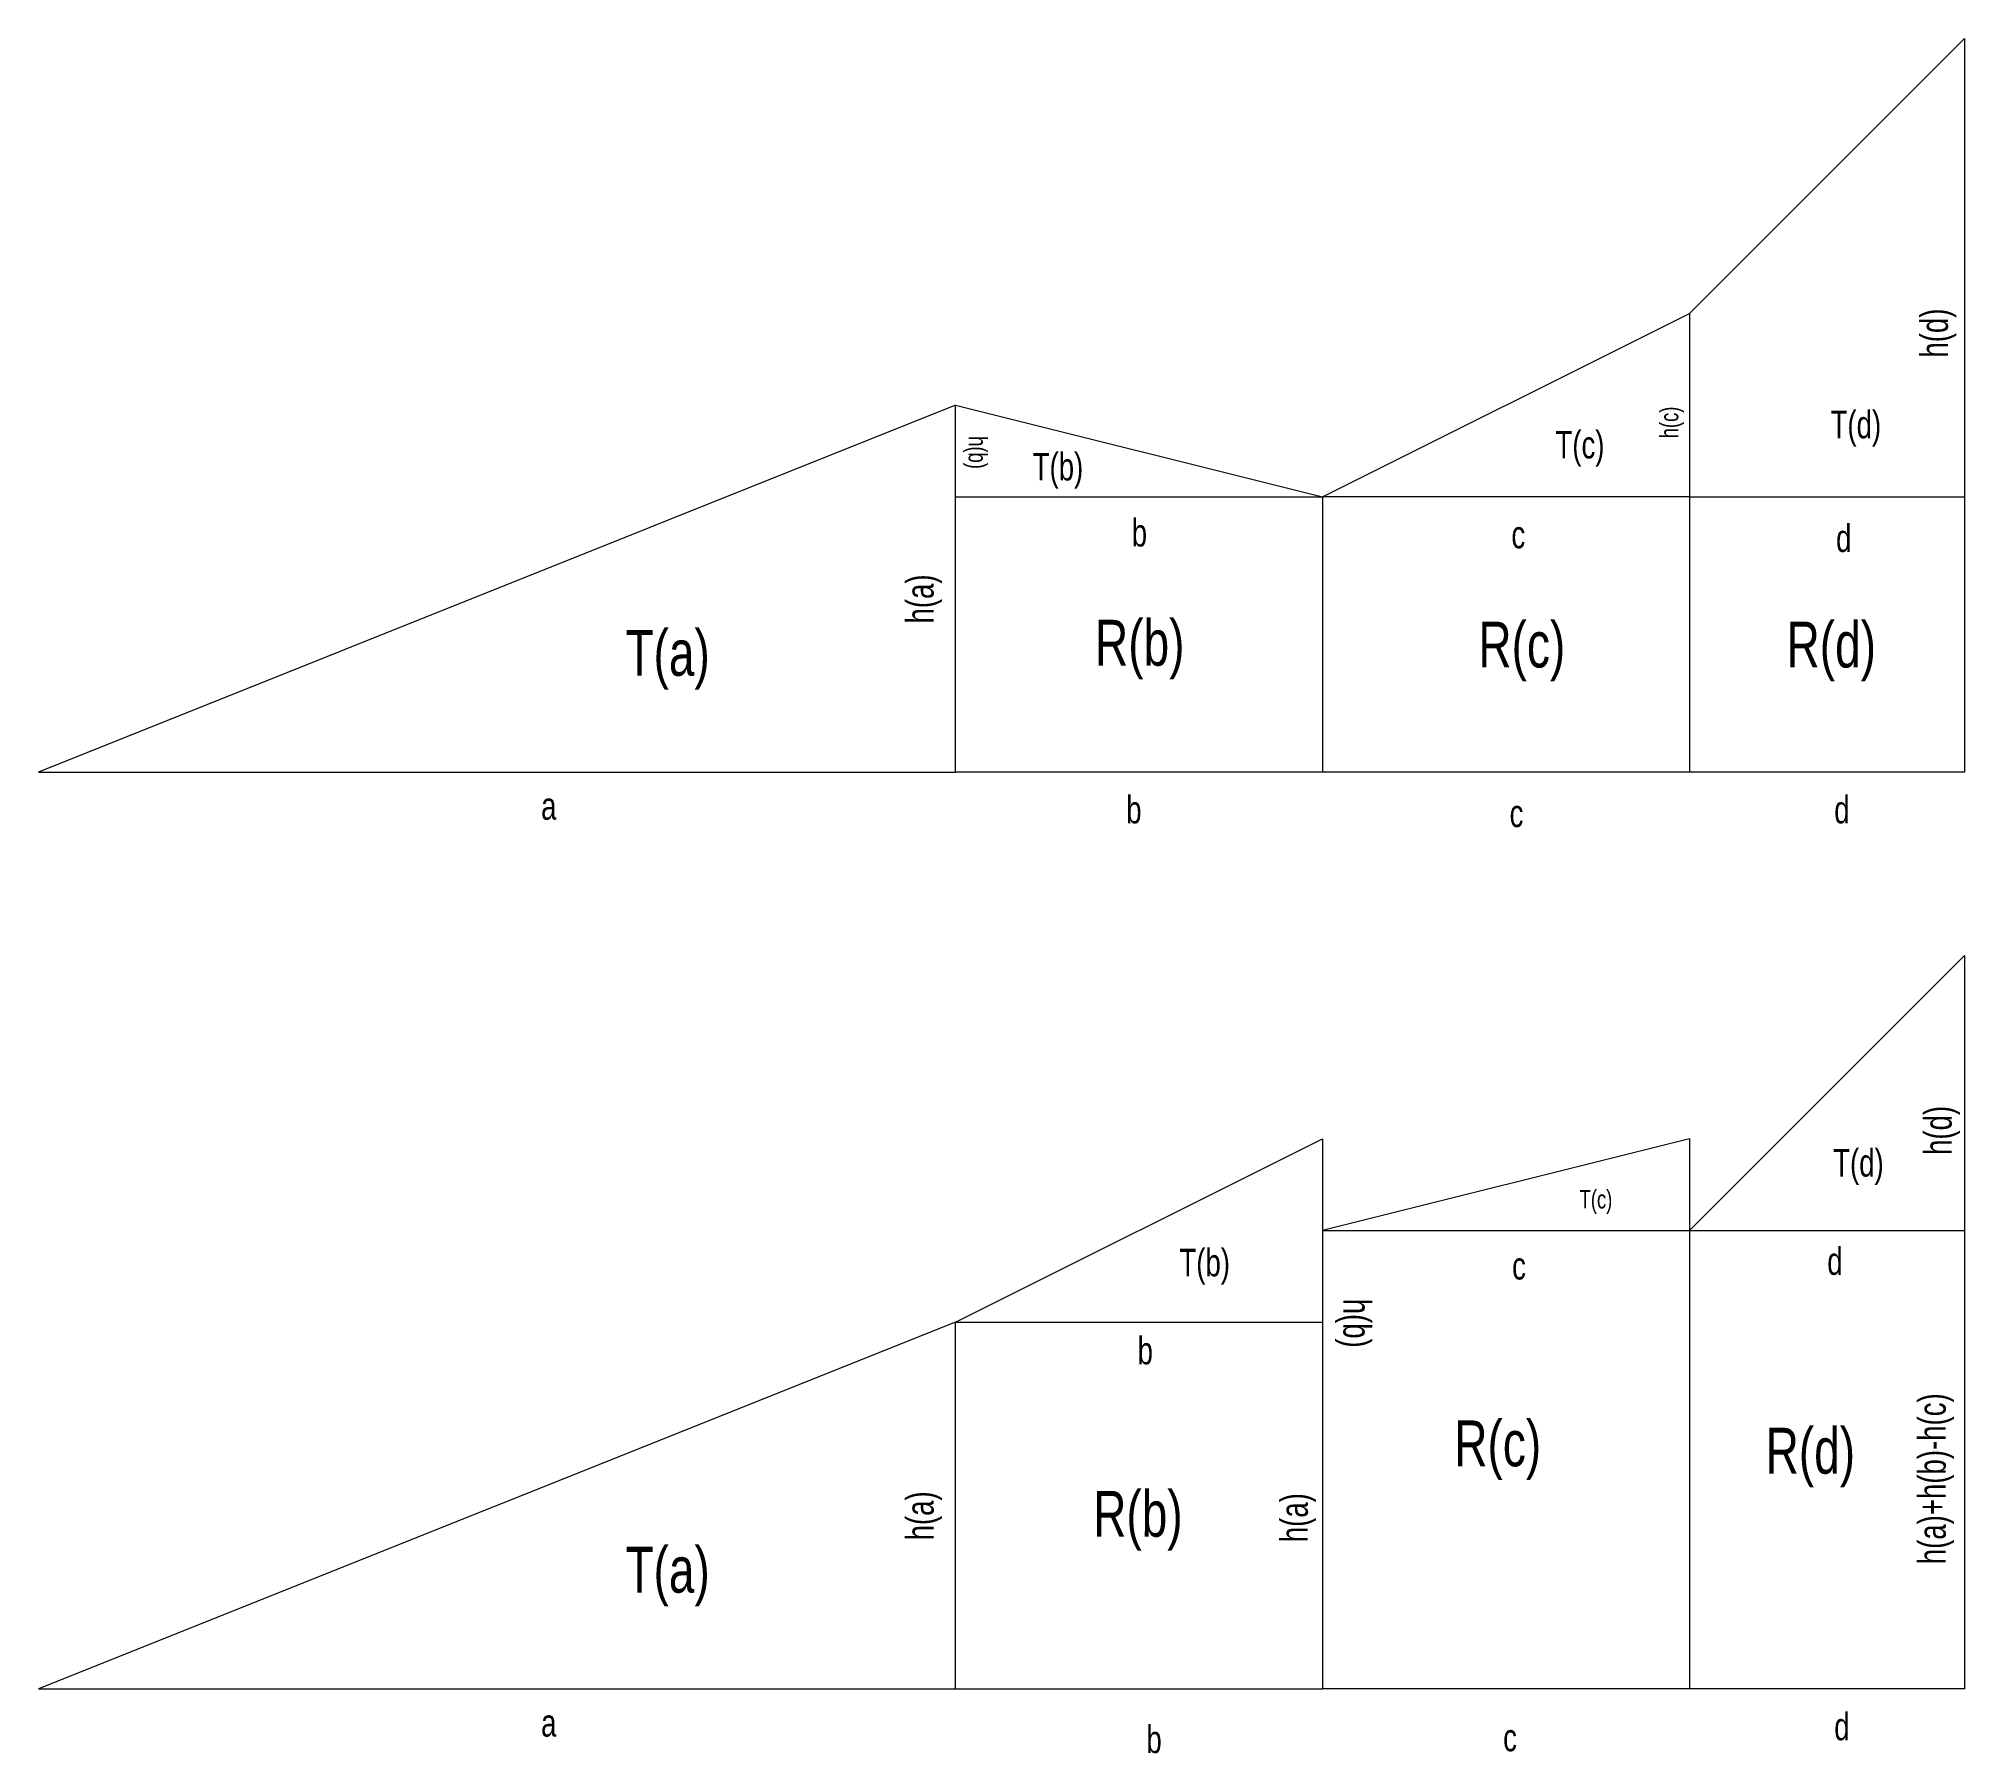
# Model space of a CAD drawing. Extents: x 0 to 210, y -107 to 80.
import ezdxf

# ---------------------------------------------------------------- set-up
doc = ezdxf.new("R2010")
doc.units = 0
doc.layers.get('0').update_dxf_attribs({"linetype": 'CONTINUOUS', "lineweight": 0})
doc.styles.get("Standard").update_dxf_attribs({"font": 'txt', "width": 0.75})

msp = doc.modelspace()

# ---------------------------------------------------------------- linework, layer by layer
for p, q in [((180, 50), (210, 80)), ((210, 80), (210, 0)), ((140, 30), (180, 50)), ((180, 50), (180, 30)), ((100, 40), (0, 0)), ((100, 0), (100, 40)), ((100, 40), (140, 30)), ((100, 30), (140, 30)), ((180, 30), (140, 30)), ((140, 30), (140, 0)), ((180, 30), (210, 30)), ((180, 30), (180, 0)), ((0, 0), (100, 0)), ((140, 0), (100, 0)), ((180, 0), (140, 0)), ((210, 0), (180, 0)), ((180, -50), (210, -20)), ((210, -20), (210, -100)), ((100, -60), (140, -40)), ((180, -40), (140, -50)), ((140, -40), (140, -50)), ((180, -40), (180, -100)), ((140, -50), (140, -100)), ((140, -50), (180, -50)), ((180, -50), (210, -50)), ((100, -60), (0, -100)), ((100, -100), (100, -60)), ((100, -60), (140, -60)), ((0, -100), (100, -100)), ((100, -100), (140, -100)), ((180, -100), (140, -100)), ((210, -100), (180, -100))]:
    msp.add_line(p, q)

# ---------------------------------------------------------------- texts
at = {"width": 100, "attachment_point": 1}
for s, insert, char_height, rotation in [('h(d)', (205.2, 45.2), 3, 90), ('h(c)', (176.8, 36.4), 2, 90), ('h(b)', (103.42, 36.63), 2, 270), ('h(a)', (94.6, 16.2), 3, 90), ('h(d)', (205.6, -41.76), 3, 90), ('h(b)', (145.28, -57.44), 3, 270), ('h(a)+h(b)-h(c)', (204.96, -86.4), 3, 90), ('h(a)', (94.6, -83.8), 3, 90), ('h(a)', (135.4, -84), 3, 90)]:
    msp.add_mtext(s, dxfattribs=dict(at, insert=insert, char_height=char_height, rotation=rotation))
at = {"width": 100}
for s, insert, char_height, attachment_point in [('T(d)', (195.4, 39.4), 3, 1), ('T(c)', (165.4, 37.2), 3, 1), ('T(b)', (108.4, 34.8), 3, 1), ('b', (119.2, 27.6), 3, 1), ('c', (160.6, 27.4), 3, 1), ('d', (196, 27), 3, 1), ('R(b)', (115.2, 16.6), 5, 1), ('T(a)', (64, 15.5), 5, 1), ('R(c)', (157, 16.4), 5, 1), ('R(d)', (190.6, 16.4), 5, 1), ('a', (54.8, -2.2), 3, 1), ('b', (118.6, -2.6), 3, 1), ('c', (160.4, -3), 3, 1), ('d', (195.8, -2.6), 3, 1), ('T(d)', (195.68, -41.12), 3, 1), ('T(c)', (171.6, -45.6), 2, 3), ('T(b)', (124.4, -52), 3, 1), ('d', (195.04, -51.84), 3, 1), ('c', (162.18, -52.35), 3, 3), ('b', (119.84, -61.6), 3, 1), ('R(c)', (163.84, -70.72), 5, 3), ('R(d)', (188.32, -71.52), 5, 1), ('R(b)', (115, -78.4), 5, 1), ('T(a)', (64, -84.5), 5, 1), ('a', (54.8, -102.2), 3, 1), ('d', (195.8, -102.6), 3, 1), ('b', (120.8, -104), 3, 1), ('c', (161.2, -103.8), 3, 3)]:
    msp.add_mtext(s, dxfattribs=dict(at, insert=insert, char_height=char_height, attachment_point=attachment_point))

doc.saveas('drawing.dxf')
